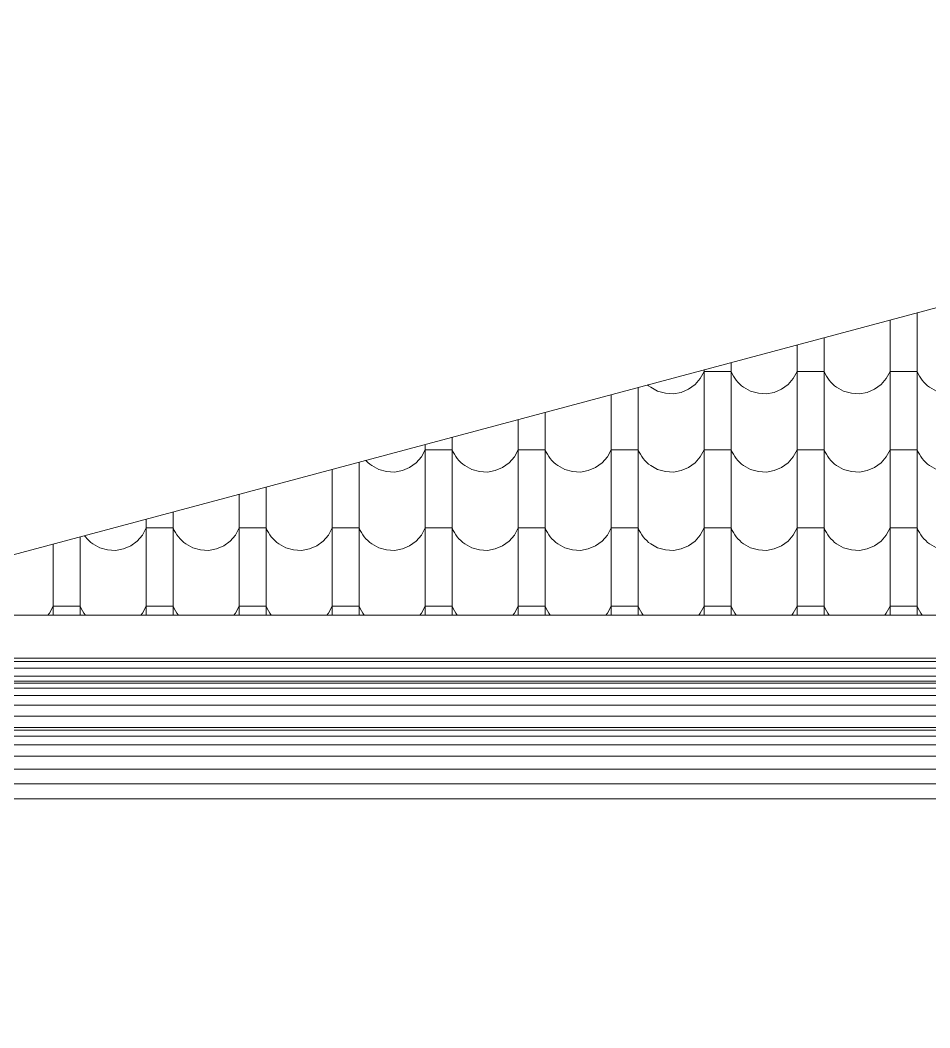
# Model space of a CAD drawing. Header units: millimetres. Extents: x 3554773 to 3850347, y -1853213 to -1653133.
# Drawn here: x 3575784 to 3582313, y -1696545 to -1689310 of the extents above; entities that cross this region are included whole.
import ezdxf

# ---------------------------------------------------------------- set-up
doc = ezdxf.new("R2010")
doc.units = ezdxf.units.MM
doc.header["$MEASUREMENT"] = 0
doc.set_wipeout_variables(frame=1)
doc.linetypes.add('Wipeout_Contour', pattern=[1000, 0, -1000])
doc.layers.add('Shell - Roof', color=7, linetype='Continuous')
doc.layers.add('Structural - Bearing', color=7, linetype='Continuous')
for name, color, linetype, lineweight, true_color in [('Shell - Roof_Pen_No__72', 7, 'Continuous', 20, 0xbf8080), ('Shell - Roof_Pen_No__92', 7, 'Continuous', 13, 0xbf8080), ('Structural - Bearing_Pen_No__87', 7, 'Continuous', 20, 0x6a6a6a)]:
    doc.layers.add(name, color=color, linetype=linetype, lineweight=lineweight, true_color=true_color)

# ---------------------------------------------------------------- blocks, each defined once
blk = doc.blocks.new('*X17', base_point=(2062354.7, -947561.6))
at = {"layer": 'Shell - Roof_Pen_No__72', "linetype": 'Continuous'}
for p, q in [((3673603.7, -1725078), (3673603.7, -1725127.6)), ((3673555.7, -1725090.9), (3673555.7, -1725127.6)), ((3673438.7, -1725122.2), (3673438.7, -1725127.6)), ((3673390.7, -1725135.1), (3673390.7, -1725266.6)), ((3673438.7, -1725128.1), (3673438.7, -1725266.6)), ((3673555.7, -1725128.1), (3673555.7, -1725266.6)), ((3673603.7, -1725128.1), (3673603.7, -1725266.6)), ((3673273.7, -1725166.4), (3673273.7, -1725266.6)), ((3673209.7, -1725205.4), (3673219, -1725194.7)), ((3673219, -1725194.7), (3673225.7, -1725182.2)), ((3673225.7, -1725179.3), (3673225.7, -1725266.6)), ((3673249.7, -1725182.2), (3673225.7, -1725182.2)), ((3673273.7, -1725182.2), (3673249.7, -1725182.2)), ((3673273.7, -1725182.2), (3673275.5, -1725186.4)), ((3673275.5, -1725186.4), (3673277.7, -1725190.4)), ((3673277.7, -1725190.4), (3673280.1, -1725194.3)), ((3673280.1, -1725194.3), (3673282.7, -1725197.9)), ((3673374.7, -1725205.4), (3673384, -1725194.7)), ((3673384, -1725194.7), (3673390.7, -1725182.2)), ((3673414.7, -1725182.2), (3673390.7, -1725182.2)), ((3673438.7, -1725182.2), (3673414.7, -1725182.2)), ((3673438.7, -1725182.2), (3673440.5, -1725186.4)), ((3673440.5, -1725186.4), (3673442.7, -1725190.4)), ((3673442.7, -1725190.4), (3673445.1, -1725194.3)), ((3673445.1, -1725194.3), (3673447.7, -1725197.9)), ((3673539.7, -1725205.4), (3673549, -1725194.7)), ((3673549, -1725194.7), (3673555.7, -1725182.2)), ((3673579.7, -1725182.2), (3673555.7, -1725182.2)), ((3673603.7, -1725182.2), (3673579.7, -1725182.2)), ((3673603.7, -1725182.2), (3673605.5, -1725186.4)), ((3673605.5, -1725186.4), (3673607.7, -1725190.4)), ((3673607.7, -1725190.4), (3673610.1, -1725194.3)), ((3673610.1, -1725194.3), (3673612.7, -1725197.9)), ((3673108.7, -1725210.7), (3673108.7, -1725266.6)), ((3673125.5, -1725206.1), (3673127.3, -1725207.7)), ((3673127.3, -1725207.7), (3673130.9, -1725210.4)), ((3673130.9, -1725210.4), (3673143.3, -1725217.3)), ((3673185.2, -1725219.4), (3673198.2, -1725213.8)), ((3673198.2, -1725213.8), (3673209.7, -1725205.4)), ((3673282.7, -1725197.9), (3673285.7, -1725201.4)), ((3673285.7, -1725201.4), (3673288.9, -1725204.7)), ((3673288.9, -1725204.7), (3673292.3, -1725207.7)), ((3673292.3, -1725207.7), (3673295.9, -1725210.4)), ((3673295.9, -1725210.4), (3673308.3, -1725217.3)), ((3673350.2, -1725219.4), (3673363.2, -1725213.8)), ((3673363.2, -1725213.8), (3673374.7, -1725205.4)), ((3673447.7, -1725197.9), (3673450.7, -1725201.4)), ((3673450.7, -1725201.4), (3673453.9, -1725204.7)), ((3673453.9, -1725204.7), (3673457.3, -1725207.7)), ((3673457.3, -1725207.7), (3673460.9, -1725210.4)), ((3673460.9, -1725210.4), (3673473.3, -1725217.3)), ((3673515.2, -1725219.4), (3673528.2, -1725213.8)), ((3673528.2, -1725213.8), (3673539.7, -1725205.4)), ((3673612.7, -1725197.9), (3673615.7, -1725201.4)), ((3673615.7, -1725201.4), (3673618.9, -1725204.7)), ((3673618.9, -1725204.7), (3673622.3, -1725207.7)), ((3673622.3, -1725207.7), (3673625.9, -1725210.4)), ((3673625.9, -1725210.4), (3673638.3, -1725217.3)), ((3673060.7, -1725223.5), (3673060.7, -1725266.6)), ((3673143.3, -1725217.3), (3673157, -1725221.1)), ((3673157, -1725221.1), (3673171.2, -1725221.9)), ((3673171.2, -1725221.9), (3673185.2, -1725219.4)), ((3673308.3, -1725217.3), (3673322, -1725221.1)), ((3673322, -1725221.1), (3673336.2, -1725221.9)), ((3673336.2, -1725221.9), (3673350.2, -1725219.4)), ((3673473.3, -1725217.3), (3673487, -1725221.1)), ((3673487, -1725221.1), (3673501.2, -1725221.9)), ((3673501.2, -1725221.9), (3673515.2, -1725219.4)), ((3672895.7, -1725267.7), (3672895.7, -1725405.6)), ((3672943.7, -1725254.9), (3672943.7, -1725266.6)), ((3672943.7, -1725267.1), (3672943.7, -1725405.6)), ((3673060.7, -1725267.1), (3673060.7, -1725405.6)), ((3673108.7, -1725267.1), (3673108.7, -1725405.6)), ((3673225.7, -1725267.1), (3673225.7, -1725405.6)), ((3673273.7, -1725267.1), (3673273.7, -1725405.6)), ((3673390.7, -1725267.1), (3673390.7, -1725405.6)), ((3673438.7, -1725267.1), (3673438.7, -1725405.6)), ((3673555.7, -1725267.1), (3673555.7, -1725405.6)), ((3673603.7, -1725267.1), (3673603.7, -1725405.6)), ((3672778.7, -1725299.1), (3672778.7, -1725405.6)), ((3672724, -1725333.7), (3672730.7, -1725321.2)), ((3672730.7, -1725312), (3672730.7, -1725405.6)), ((3672754.7, -1725321.2), (3672730.7, -1725321.2)), ((3672778.7, -1725321.2), (3672754.7, -1725321.2)), ((3672778.7, -1725321.2), (3672780.5, -1725325.4)), ((3672889, -1725333.7), (3672895.7, -1725321.2)), ((3672919.7, -1725321.2), (3672895.7, -1725321.2)), ((3672943.7, -1725321.2), (3672919.7, -1725321.2)), ((3672943.7, -1725321.2), (3672945.5, -1725325.4)), ((3673054, -1725333.7), (3673060.7, -1725321.2)), ((3673084.7, -1725321.2), (3673060.7, -1725321.2)), ((3673108.7, -1725321.2), (3673084.7, -1725321.2)), ((3673108.7, -1725321.2), (3673110.5, -1725325.4)), ((3673219, -1725333.7), (3673225.7, -1725321.2)), ((3673249.7, -1725321.2), (3673225.7, -1725321.2)), ((3673273.7, -1725321.2), (3673249.7, -1725321.2)), ((3673273.7, -1725321.2), (3673275.5, -1725325.4)), ((3673384, -1725333.7), (3673390.7, -1725321.2)), ((3673414.7, -1725321.2), (3673390.7, -1725321.2)), ((3673438.7, -1725321.2), (3673414.7, -1725321.2)), ((3673438.7, -1725321.2), (3673440.5, -1725325.4)), ((3673549, -1725333.7), (3673555.7, -1725321.2)), ((3673579.7, -1725321.2), (3673555.7, -1725321.2)), ((3673603.7, -1725321.2), (3673579.7, -1725321.2)), ((3673603.7, -1725321.2), (3673605.5, -1725325.4)), ((3672714.7, -1725344.4), (3672724, -1725333.7)), ((3672780.5, -1725325.4), (3672782.7, -1725329.4)), ((3672782.7, -1725329.4), (3672785.1, -1725333.3)), ((3672785.1, -1725333.3), (3672787.7, -1725336.9)), ((3672787.7, -1725336.9), (3672790.7, -1725340.4)), ((3672879.7, -1725344.4), (3672889, -1725333.7)), ((3672945.5, -1725325.4), (3672947.7, -1725329.4)), ((3672947.7, -1725329.4), (3672950.1, -1725333.3)), ((3672950.1, -1725333.3), (3672952.7, -1725336.9)), ((3672952.7, -1725336.9), (3672955.7, -1725340.4)), ((3673044.7, -1725344.4), (3673054, -1725333.7)), ((3673110.5, -1725325.4), (3673112.7, -1725329.4)), ((3673112.7, -1725329.4), (3673115.1, -1725333.3)), ((3673115.1, -1725333.3), (3673117.7, -1725336.9)), ((3673117.7, -1725336.9), (3673120.7, -1725340.4)), ((3673209.7, -1725344.4), (3673219, -1725333.7)), ((3673275.5, -1725325.4), (3673277.7, -1725329.4)), ((3673277.7, -1725329.4), (3673280.1, -1725333.3)), ((3673280.1, -1725333.3), (3673282.7, -1725336.9)), ((3673282.7, -1725336.9), (3673285.7, -1725340.4)), ((3673374.7, -1725344.4), (3673384, -1725333.7)), ((3673440.5, -1725325.4), (3673442.7, -1725329.4)), ((3673442.7, -1725329.4), (3673445.1, -1725333.3)), ((3673445.1, -1725333.3), (3673447.7, -1725336.9)), ((3673447.7, -1725336.9), (3673450.7, -1725340.4)), ((3673539.7, -1725344.4), (3673549, -1725333.7)), ((3673605.5, -1725325.4), (3673607.7, -1725329.4)), ((3673607.7, -1725329.4), (3673610.1, -1725333.3)), ((3673610.1, -1725333.3), (3673612.7, -1725336.9)), ((3673612.7, -1725336.9), (3673615.7, -1725340.4)), ((3672565.7, -1725356.2), (3672565.7, -1725405.6)), ((3672613.7, -1725343.3), (3672613.7, -1725405.6)), ((3672625.5, -1725340.1), (3672625.7, -1725340.4)), ((3672625.7, -1725340.4), (3672628.9, -1725343.7)), ((3672628.9, -1725343.7), (3672632.3, -1725346.7)), ((3672632.3, -1725346.7), (3672635.9, -1725349.4)), ((3672635.9, -1725349.4), (3672648.3, -1725356.3)), ((3672648.3, -1725356.3), (3672662, -1725360.1)), ((3672690.2, -1725358.4), (3672703.2, -1725352.8)), ((3672703.2, -1725352.8), (3672714.7, -1725344.4)), ((3672790.7, -1725340.4), (3672793.9, -1725343.7)), ((3672793.9, -1725343.7), (3672797.3, -1725346.7)), ((3672797.3, -1725346.7), (3672800.9, -1725349.4)), ((3672800.9, -1725349.4), (3672813.3, -1725356.3)), ((3672813.3, -1725356.3), (3672827, -1725360.1)), ((3672855.2, -1725358.4), (3672868.2, -1725352.8)), ((3672868.2, -1725352.8), (3672879.7, -1725344.4)), ((3672955.7, -1725340.4), (3672958.9, -1725343.7)), ((3672958.9, -1725343.7), (3672962.3, -1725346.7)), ((3672962.3, -1725346.7), (3672965.9, -1725349.4)), ((3672965.9, -1725349.4), (3672978.3, -1725356.3)), ((3672978.3, -1725356.3), (3672992, -1725360.1)), ((3673020.2, -1725358.4), (3673033.2, -1725352.8)), ((3673033.2, -1725352.8), (3673044.7, -1725344.4)), ((3673120.7, -1725340.4), (3673123.9, -1725343.7)), ((3673123.9, -1725343.7), (3673127.3, -1725346.7)), ((3673127.3, -1725346.7), (3673130.9, -1725349.4)), ((3673130.9, -1725349.4), (3673143.3, -1725356.3)), ((3673143.3, -1725356.3), (3673157, -1725360.1)), ((3673185.2, -1725358.4), (3673198.2, -1725352.8)), ((3673198.2, -1725352.8), (3673209.7, -1725344.4)), ((3673285.7, -1725340.4), (3673288.9, -1725343.7)), ((3673288.9, -1725343.7), (3673292.3, -1725346.7)), ((3673292.3, -1725346.7), (3673295.9, -1725349.4)), ((3673295.9, -1725349.4), (3673308.3, -1725356.3)), ((3673308.3, -1725356.3), (3673322, -1725360.1)), ((3673350.2, -1725358.4), (3673363.2, -1725352.8)), ((3673363.2, -1725352.8), (3673374.7, -1725344.4)), ((3673450.7, -1725340.4), (3673453.9, -1725343.7)), ((3673453.9, -1725343.7), (3673457.3, -1725346.7)), ((3673457.3, -1725346.7), (3673460.9, -1725349.4)), ((3673460.9, -1725349.4), (3673473.3, -1725356.3)), ((3673473.3, -1725356.3), (3673487, -1725360.1)), ((3673515.2, -1725358.4), (3673528.2, -1725352.8)), ((3673528.2, -1725352.8), (3673539.7, -1725344.4)), ((3673615.7, -1725340.4), (3673618.9, -1725343.7)), ((3673618.9, -1725343.7), (3673622.3, -1725346.7)), ((3673622.3, -1725346.7), (3673625.9, -1725349.4)), ((3673625.9, -1725349.4), (3673638.3, -1725356.3)), ((3672662, -1725360.1), (3672676.2, -1725360.9)), ((3672676.2, -1725360.9), (3672690.2, -1725358.4)), ((3672827, -1725360.1), (3672841.2, -1725360.9)), ((3672841.2, -1725360.9), (3672855.2, -1725358.4)), ((3672992, -1725360.1), (3673006.2, -1725360.9)), ((3673006.2, -1725360.9), (3673020.2, -1725358.4)), ((3673157, -1725360.1), (3673171.2, -1725360.9)), ((3673171.2, -1725360.9), (3673185.2, -1725358.4)), ((3673322, -1725360.1), (3673336.2, -1725360.9)), ((3673336.2, -1725360.9), (3673350.2, -1725358.4)), ((3673487, -1725360.1), (3673501.2, -1725360.9)), ((3673501.2, -1725360.9), (3673515.2, -1725358.4)), ((3672448.7, -1725387.5), (3672448.7, -1725405.6)), ((3672400.7, -1725400.4), (3672400.7, -1725405.6)), ((3672400.7, -1725406.1), (3672400.7, -1725544.6)), ((3672448.7, -1725406.1), (3672448.7, -1725544.6)), ((3672565.7, -1725406.1), (3672565.7, -1725544.6)), ((3672613.7, -1725406.1), (3672613.7, -1725544.6)), ((3672730.7, -1725406.1), (3672730.7, -1725544.6)), ((3672778.7, -1725406.1), (3672778.7, -1725544.6)), ((3672895.7, -1725406.1), (3672895.7, -1725544.6)), ((3672943.7, -1725406.1), (3672943.7, -1725544.6)), ((3673060.7, -1725406.1), (3673060.7, -1725544.6)), ((3673108.7, -1725406.1), (3673108.7, -1725544.6)), ((3673225.7, -1725406.1), (3673225.7, -1725544.6)), ((3673273.7, -1725406.1), (3673273.7, -1725544.6)), ((3673390.7, -1725406.1), (3673390.7, -1725544.6)), ((3673438.7, -1725406.1), (3673438.7, -1725544.6)), ((3673555.7, -1725406.1), (3673555.7, -1725544.6)), ((3673603.7, -1725406.1), (3673603.7, -1725544.6)), ((3672235.7, -1725444.6), (3672235.7, -1725544.6)), ((3672283.7, -1725431.7), (3672283.7, -1725544.6)), ((3672229, -1725472.7), (3672235.7, -1725460.2)), ((3672259.7, -1725460.2), (3672235.7, -1725460.2)), ((3672283.7, -1725460.2), (3672259.7, -1725460.2)), ((3672283.7, -1725460.2), (3672285.5, -1725464.4)), ((3672285.5, -1725464.4), (3672287.7, -1725468.4)), ((3672394, -1725472.7), (3672400.7, -1725460.2)), ((3672424.7, -1725460.2), (3672400.7, -1725460.2)), ((3672448.7, -1725460.2), (3672424.7, -1725460.2)), ((3672448.7, -1725460.2), (3672450.5, -1725464.4)), ((3672450.5, -1725464.4), (3672452.7, -1725468.4)), ((3672559, -1725472.7), (3672565.7, -1725460.2)), ((3672589.7, -1725460.2), (3672565.7, -1725460.2)), ((3672613.7, -1725460.2), (3672589.7, -1725460.2)), ((3672613.7, -1725460.2), (3672615.5, -1725464.4)), ((3672615.5, -1725464.4), (3672617.7, -1725468.4)), ((3672724, -1725472.7), (3672730.7, -1725460.2)), ((3672754.7, -1725460.2), (3672730.7, -1725460.2)), ((3672778.7, -1725460.2), (3672754.7, -1725460.2)), ((3672778.7, -1725460.2), (3672780.5, -1725464.4)), ((3672780.5, -1725464.4), (3672782.7, -1725468.4)), ((3672889, -1725472.7), (3672895.7, -1725460.2)), ((3672919.7, -1725460.2), (3672895.7, -1725460.2)), ((3672943.7, -1725460.2), (3672919.7, -1725460.2)), ((3672943.7, -1725460.2), (3672945.5, -1725464.4)), ((3672945.5, -1725464.4), (3672947.7, -1725468.4)), ((3673054, -1725472.7), (3673060.7, -1725460.2)), ((3673084.7, -1725460.2), (3673060.7, -1725460.2)), ((3673108.7, -1725460.2), (3673084.7, -1725460.2)), ((3673108.7, -1725460.2), (3673110.5, -1725464.4)), ((3673110.5, -1725464.4), (3673112.7, -1725468.4)), ((3673219, -1725472.7), (3673225.7, -1725460.2)), ((3673249.7, -1725460.2), (3673225.7, -1725460.2)), ((3673273.7, -1725460.2), (3673249.7, -1725460.2)), ((3673273.7, -1725460.2), (3673275.5, -1725464.4)), ((3673275.5, -1725464.4), (3673277.7, -1725468.4)), ((3673384, -1725472.7), (3673390.7, -1725460.2)), ((3673414.7, -1725460.2), (3673390.7, -1725460.2)), ((3673438.7, -1725460.2), (3673414.7, -1725460.2)), ((3673438.7, -1725460.2), (3673440.5, -1725464.4)), ((3673440.5, -1725464.4), (3673442.7, -1725468.4)), ((3673549, -1725472.7), (3673555.7, -1725460.2)), ((3673579.7, -1725460.2), (3673555.7, -1725460.2)), ((3673603.7, -1725460.2), (3673579.7, -1725460.2)), ((3673603.7, -1725460.2), (3673605.5, -1725464.4)), ((3673605.5, -1725464.4), (3673607.7, -1725468.4)), ((3672118.7, -1725475.9), (3672118.7, -1725544.6)), ((3672126.3, -1725473.9), (3672127.7, -1725475.9)), ((3672127.7, -1725475.9), (3672130.7, -1725479.4)), ((3672130.7, -1725479.4), (3672133.9, -1725482.7)), ((3672133.9, -1725482.7), (3672137.3, -1725485.7)), ((3672219.7, -1725483.4), (3672229, -1725472.7)), ((3672287.7, -1725468.4), (3672290.1, -1725472.3)), ((3672290.1, -1725472.3), (3672292.7, -1725475.9)), ((3672292.7, -1725475.9), (3672295.7, -1725479.4)), ((3672295.7, -1725479.4), (3672298.9, -1725482.7)), ((3672298.9, -1725482.7), (3672302.3, -1725485.7)), ((3672384.7, -1725483.4), (3672394, -1725472.7)), ((3672452.7, -1725468.4), (3672455.1, -1725472.3)), ((3672455.1, -1725472.3), (3672457.7, -1725475.9)), ((3672457.7, -1725475.9), (3672460.7, -1725479.4)), ((3672460.7, -1725479.4), (3672463.9, -1725482.7)), ((3672463.9, -1725482.7), (3672467.3, -1725485.7)), ((3672549.7, -1725483.4), (3672559, -1725472.7)), ((3672617.7, -1725468.4), (3672620.1, -1725472.3)), ((3672620.1, -1725472.3), (3672622.7, -1725475.9)), ((3672622.7, -1725475.9), (3672625.7, -1725479.4)), ((3672625.7, -1725479.4), (3672628.9, -1725482.7)), ((3672628.9, -1725482.7), (3672632.3, -1725485.7)), ((3672714.7, -1725483.4), (3672724, -1725472.7)), ((3672782.7, -1725468.4), (3672785.1, -1725472.3)), ((3672785.1, -1725472.3), (3672787.7, -1725475.9)), ((3672787.7, -1725475.9), (3672790.7, -1725479.4)), ((3672790.7, -1725479.4), (3672793.9, -1725482.7)), ((3672793.9, -1725482.7), (3672797.3, -1725485.7)), ((3672879.7, -1725483.4), (3672889, -1725472.7)), ((3672947.7, -1725468.4), (3672950.1, -1725472.3)), ((3672950.1, -1725472.3), (3672952.7, -1725475.9)), ((3672952.7, -1725475.9), (3672955.7, -1725479.4)), ((3672955.7, -1725479.4), (3672958.9, -1725482.7)), ((3672958.9, -1725482.7), (3672962.3, -1725485.7)), ((3673044.7, -1725483.4), (3673054, -1725472.7)), ((3673112.7, -1725468.4), (3673115.1, -1725472.3)), ((3673115.1, -1725472.3), (3673117.7, -1725475.9)), ((3673117.7, -1725475.9), (3673120.7, -1725479.4)), ((3673120.7, -1725479.4), (3673123.9, -1725482.7)), ((3673123.9, -1725482.7), (3673127.3, -1725485.7)), ((3673209.7, -1725483.4), (3673219, -1725472.7)), ((3673277.7, -1725468.4), (3673280.1, -1725472.3)), ((3673280.1, -1725472.3), (3673282.7, -1725475.9)), ((3673282.7, -1725475.9), (3673285.7, -1725479.4)), ((3673285.7, -1725479.4), (3673288.9, -1725482.7)), ((3673288.9, -1725482.7), (3673292.3, -1725485.7)), ((3673374.7, -1725483.4), (3673384, -1725472.7)), ((3673442.7, -1725468.4), (3673445.1, -1725472.3)), ((3673445.1, -1725472.3), (3673447.7, -1725475.9)), ((3673447.7, -1725475.9), (3673450.7, -1725479.4)), ((3673450.7, -1725479.4), (3673453.9, -1725482.7)), ((3673453.9, -1725482.7), (3673457.3, -1725485.7)), ((3673539.7, -1725483.4), (3673549, -1725472.7)), ((3673607.7, -1725468.4), (3673610.1, -1725472.3)), ((3673610.1, -1725472.3), (3673612.7, -1725475.9)), ((3673612.7, -1725475.9), (3673615.7, -1725479.4)), ((3673615.7, -1725479.4), (3673618.9, -1725482.7)), ((3673618.9, -1725482.7), (3673622.3, -1725485.7)), ((3672070.7, -1725488.8), (3672070.7, -1725544.6)), ((3672137.3, -1725485.7), (3672140.9, -1725488.4)), ((3672140.9, -1725488.4), (3672153.3, -1725495.3)), ((3672153.3, -1725495.3), (3672167, -1725499.1)), ((3672167, -1725499.1), (3672181.2, -1725499.9)), ((3672181.2, -1725499.9), (3672195.2, -1725497.4)), ((3672195.2, -1725497.4), (3672208.2, -1725491.8)), ((3672208.2, -1725491.8), (3672219.7, -1725483.4)), ((3672302.3, -1725485.7), (3672305.9, -1725488.4)), ((3672305.9, -1725488.4), (3672318.3, -1725495.3)), ((3672318.3, -1725495.3), (3672332, -1725499.1)), ((3672332, -1725499.1), (3672346.2, -1725499.9)), ((3672346.2, -1725499.9), (3672360.2, -1725497.4)), ((3672360.2, -1725497.4), (3672373.2, -1725491.8)), ((3672373.2, -1725491.8), (3672384.7, -1725483.4)), ((3672467.3, -1725485.7), (3672470.9, -1725488.4)), ((3672470.9, -1725488.4), (3672483.3, -1725495.3)), ((3672483.3, -1725495.3), (3672497, -1725499.1)), ((3672497, -1725499.1), (3672511.2, -1725499.9)), ((3672511.2, -1725499.9), (3672525.2, -1725497.4)), ((3672525.2, -1725497.4), (3672538.2, -1725491.8)), ((3672538.2, -1725491.8), (3672549.7, -1725483.4)), ((3672632.3, -1725485.7), (3672635.9, -1725488.4)), ((3672635.9, -1725488.4), (3672648.3, -1725495.3)), ((3672648.3, -1725495.3), (3672662, -1725499.1)), ((3672662, -1725499.1), (3672676.2, -1725499.9)), ((3672676.2, -1725499.9), (3672690.2, -1725497.4)), ((3672690.2, -1725497.4), (3672703.2, -1725491.8)), ((3672703.2, -1725491.8), (3672714.7, -1725483.4)), ((3672797.3, -1725485.7), (3672800.9, -1725488.4)), ((3672800.9, -1725488.4), (3672813.3, -1725495.3)), ((3672813.3, -1725495.3), (3672827, -1725499.1)), ((3672827, -1725499.1), (3672841.2, -1725499.9)), ((3672841.2, -1725499.9), (3672855.2, -1725497.4)), ((3672855.2, -1725497.4), (3672868.2, -1725491.8)), ((3672868.2, -1725491.8), (3672879.7, -1725483.4)), ((3672962.3, -1725485.7), (3672965.9, -1725488.4)), ((3672965.9, -1725488.4), (3672978.3, -1725495.3)), ((3672978.3, -1725495.3), (3672992, -1725499.1)), ((3672992, -1725499.1), (3673006.2, -1725499.9)), ((3673006.2, -1725499.9), (3673020.2, -1725497.4)), ((3673020.2, -1725497.4), (3673033.2, -1725491.8)), ((3673033.2, -1725491.8), (3673044.7, -1725483.4)), ((3673127.3, -1725485.7), (3673130.9, -1725488.4)), ((3673130.9, -1725488.4), (3673143.3, -1725495.3)), ((3673143.3, -1725495.3), (3673157, -1725499.1)), ((3673157, -1725499.1), (3673171.2, -1725499.9)), ((3673171.2, -1725499.9), (3673185.2, -1725497.4)), ((3673185.2, -1725497.4), (3673198.2, -1725491.8)), ((3673198.2, -1725491.8), (3673209.7, -1725483.4)), ((3673292.3, -1725485.7), (3673295.9, -1725488.4)), ((3673295.9, -1725488.4), (3673308.3, -1725495.3)), ((3673308.3, -1725495.3), (3673322, -1725499.1)), ((3673322, -1725499.1), (3673336.2, -1725499.9)), ((3673336.2, -1725499.9), (3673350.2, -1725497.4)), ((3673350.2, -1725497.4), (3673363.2, -1725491.8)), ((3673363.2, -1725491.8), (3673374.7, -1725483.4)), ((3673457.3, -1725485.7), (3673460.9, -1725488.4)), ((3673460.9, -1725488.4), (3673473.3, -1725495.3)), ((3673473.3, -1725495.3), (3673487, -1725499.1)), ((3673487, -1725499.1), (3673501.2, -1725499.9)), ((3673501.2, -1725499.9), (3673515.2, -1725497.4)), ((3673515.2, -1725497.4), (3673528.2, -1725491.8)), ((3673528.2, -1725491.8), (3673539.7, -1725483.4)), ((3673622.3, -1725485.7), (3673625.9, -1725488.4)), ((3673625.9, -1725488.4), (3673638.3, -1725495.3)), ((3672070.7, -1725545.1), (3672070.7, -1725614.9)), ((3672118.7, -1725545.1), (3672118.7, -1725614.9)), ((3672235.7, -1725545.1), (3672235.7, -1725614.9)), ((3672283.7, -1725545.1), (3672283.7, -1725614.9)), ((3672400.7, -1725545.1), (3672400.7, -1725614.9)), ((3672448.7, -1725545.1), (3672448.7, -1725614.9)), ((3672565.7, -1725545.1), (3672565.7, -1725614.9)), ((3672613.7, -1725545.1), (3672613.7, -1725614.9)), ((3672730.7, -1725545.1), (3672730.7, -1725614.9)), ((3672778.7, -1725545.1), (3672778.7, -1725614.9)), ((3672895.7, -1725545.1), (3672895.7, -1725614.9)), ((3672943.7, -1725545.1), (3672943.7, -1725614.9)), ((3673060.7, -1725545.1), (3673060.7, -1725614.9)), ((3673108.7, -1725545.1), (3673108.7, -1725614.9)), ((3673225.7, -1725545.1), (3673225.7, -1725614.9)), ((3673273.7, -1725545.1), (3673273.7, -1725614.9)), ((3673390.7, -1725545.1), (3673390.7, -1725614.9)), ((3673438.7, -1725545.1), (3673438.7, -1725614.9)), ((3673555.7, -1725545.1), (3673555.7, -1725614.9)), ((3673603.7, -1725545.1), (3673603.7, -1725614.9)), ((3672064, -1725611.7), (3672070.7, -1725599.2)), ((3672094.7, -1725599.2), (3672070.7, -1725599.2)), ((3672118.7, -1725599.2), (3672094.7, -1725599.2)), ((3672118.7, -1725599.2), (3672120.5, -1725603.4)), ((3672120.5, -1725603.4), (3672122.7, -1725607.4)), ((3672122.7, -1725607.4), (3672125.1, -1725611.3)), ((3672229, -1725611.7), (3672235.7, -1725599.2)), ((3672259.7, -1725599.2), (3672235.7, -1725599.2)), ((3672283.7, -1725599.2), (3672259.7, -1725599.2)), ((3672283.7, -1725599.2), (3672285.5, -1725603.4)), ((3672285.5, -1725603.4), (3672287.7, -1725607.4)), ((3672287.7, -1725607.4), (3672290.1, -1725611.3)), ((3672394, -1725611.7), (3672400.7, -1725599.2)), ((3672424.7, -1725599.2), (3672400.7, -1725599.2)), ((3672448.7, -1725599.2), (3672424.7, -1725599.2)), ((3672448.7, -1725599.2), (3672450.5, -1725603.4)), ((3672450.5, -1725603.4), (3672452.7, -1725607.4)), ((3672452.7, -1725607.4), (3672455.1, -1725611.3)), ((3672559, -1725611.7), (3672565.7, -1725599.2)), ((3672589.7, -1725599.2), (3672565.7, -1725599.2)), ((3672613.7, -1725599.2), (3672589.7, -1725599.2)), ((3672613.7, -1725599.2), (3672615.5, -1725603.4)), ((3672615.5, -1725603.4), (3672617.7, -1725607.4)), ((3672617.7, -1725607.4), (3672620.1, -1725611.3)), ((3672724, -1725611.7), (3672730.7, -1725599.2)), ((3672754.7, -1725599.2), (3672730.7, -1725599.2)), ((3672778.7, -1725599.2), (3672754.7, -1725599.2)), ((3672778.7, -1725599.2), (3672780.5, -1725603.4)), ((3672780.5, -1725603.4), (3672782.7, -1725607.4)), ((3672782.7, -1725607.4), (3672785.1, -1725611.3)), ((3672889, -1725611.7), (3672895.7, -1725599.2)), ((3672919.7, -1725599.2), (3672895.7, -1725599.2)), ((3672943.7, -1725599.2), (3672919.7, -1725599.2)), ((3672943.7, -1725599.2), (3672945.5, -1725603.4)), ((3672945.5, -1725603.4), (3672947.7, -1725607.4)), ((3672947.7, -1725607.4), (3672950.1, -1725611.3)), ((3673054, -1725611.7), (3673060.7, -1725599.2)), ((3673084.7, -1725599.2), (3673060.7, -1725599.2)), ((3673108.7, -1725599.2), (3673084.7, -1725599.2)), ((3673108.7, -1725599.2), (3673110.5, -1725603.4)), ((3673110.5, -1725603.4), (3673112.7, -1725607.4)), ((3673112.7, -1725607.4), (3673115.1, -1725611.3)), ((3673219, -1725611.7), (3673225.7, -1725599.2)), ((3673249.7, -1725599.2), (3673225.7, -1725599.2)), ((3673273.7, -1725599.2), (3673249.7, -1725599.2)), ((3673273.7, -1725599.2), (3673275.5, -1725603.4)), ((3673275.5, -1725603.4), (3673277.7, -1725607.4)), ((3673277.7, -1725607.4), (3673280.1, -1725611.3)), ((3673384, -1725611.7), (3673390.7, -1725599.2)), ((3673414.7, -1725599.2), (3673390.7, -1725599.2)), ((3673438.7, -1725599.2), (3673414.7, -1725599.2)), ((3673438.7, -1725599.2), (3673440.5, -1725603.4)), ((3673440.5, -1725603.4), (3673442.7, -1725607.4)), ((3673442.7, -1725607.4), (3673445.1, -1725611.3)), ((3673549, -1725611.7), (3673555.7, -1725599.2)), ((3673579.7, -1725599.2), (3673555.7, -1725599.2)), ((3673603.7, -1725599.2), (3673579.7, -1725599.2)), ((3673603.7, -1725599.2), (3673605.5, -1725603.4)), ((3673605.5, -1725603.4), (3673607.7, -1725607.4)), ((3673607.7, -1725607.4), (3673610.1, -1725611.3)), ((3672061.2, -1725614.9), (3672064, -1725611.7)), ((3672125.1, -1725611.3), (3672127.7, -1725614.9)), ((3672226.2, -1725614.9), (3672229, -1725611.7)), ((3672290.1, -1725611.3), (3672292.7, -1725614.9)), ((3672391.2, -1725614.9), (3672394, -1725611.7)), ((3672455.1, -1725611.3), (3672457.7, -1725614.9)), ((3672556.2, -1725614.9), (3672559, -1725611.7)), ((3672620.1, -1725611.3), (3672622.7, -1725614.9)), ((3672721.2, -1725614.9), (3672724, -1725611.7)), ((3672785.1, -1725611.3), (3672787.7, -1725614.9)), ((3672886.2, -1725614.9), (3672889, -1725611.7)), ((3672950.1, -1725611.3), (3672952.7, -1725614.9)), ((3673051.2, -1725614.9), (3673054, -1725611.7)), ((3673115.1, -1725611.3), (3673117.7, -1725614.9)), ((3673216.2, -1725614.9), (3673219, -1725611.7)), ((3673280.1, -1725611.3), (3673282.7, -1725614.9)), ((3673381.2, -1725614.9), (3673384, -1725611.7)), ((3673445.1, -1725611.3), (3673447.7, -1725614.9)), ((3673546.2, -1725614.9), (3673549, -1725611.7)), ((3673610.1, -1725611.3), (3673612.7, -1725614.9))]:
    blk.add_line(p, q, dxfattribs=at)
blk = doc.blocks.new('Fill_9', base_point=(2062354.7, -947561.6))
at = {"color": 254, "linetype": 'Wipeout_Contour', "lineweight": 0, "ltscale": 16243110.99359402}
blk.add_wipeout([(3675542.1, -1724558.6), (3671600.1, -1725614.9), (3676733.4, -1725614.9), (3680675.4, -1724558.6)], dxfattribs=at).dxf.layer = 'Shell - Roof'
at = {"layer": 'Shell - Roof_Pen_No__72', "linetype": 'Continuous'}
blk.add_blockref('*X17', (2062354.7, -947561.6), dxfattribs=at)

msp = doc.modelspace()

# ---------------------------------------------------------------- wipeouts: each hides what was drawn before it
at = {"color": 254, "linetype": 'Wipeout_Contour', "lineweight": 0, "ltscale": 16236540.83885354}
msp.add_wipeout([(3574927.1, -1694900.5), (3574927.1, -1696720.4), (3591239.2, -1696720.4), (3591239.2, -1694900.5)], dxfattribs=at).dxf.layer = 'Structural - Bearing'

# ---------------------------------------------------------------- next in the draw order: wipeouts: each hides what was drawn before it
at = {"color": 254, "linetype": 'Wipeout_Contour', "lineweight": 0, "ltscale": 16232215.59775014}
msp.add_wipeout([(3589282.5, -1694792.5), (3568117.3, -1694792.5), (3568125.4, -1694900.5), (3589290.6, -1694900.5)], dxfattribs=at).dxf.layer = 'Structural - Bearing'

# ---------------------------------------------------------------- next in the draw order: linework, layer by layer
at = {"layer": 'Structural - Bearing_Pen_No__87', "linetype": 'Continuous'}
msp.add_line((3589290.6, -1694900.5), (3568125.4, -1694900.5), dxfattribs=at)

# ---------------------------------------------------------------- next in the draw order: wipeouts: each hides what was drawn before it
at = {"color": 254, "linetype": 'Wipeout_Contour', "lineweight": 0, "ltscale": 16232153.46751436}
msp.add_wipeout([(3589251.4, -1694688.6), (3568086.2, -1694688.6), (3568117.3, -1694792.5), (3589282.5, -1694792.5)], dxfattribs=at).dxf.layer = 'Structural - Bearing'

# ---------------------------------------------------------------- next in the draw order: linework, layer by layer
at = {"layer": 'Structural - Bearing_Pen_No__87', "linetype": 'Continuous'}
msp.add_line((3589282.5, -1694792.5), (3568117.3, -1694792.5), dxfattribs=at)

# ---------------------------------------------------------------- next in the draw order: wipeouts: each hides what was drawn before it
at = {"color": 254, "linetype": 'Wipeout_Contour', "lineweight": 0, "ltscale": 16232073.87152328}
msp.add_wipeout([(3589198, -1694593.9), (3568032.8, -1694593.9), (3568086.2, -1694688.6), (3589251.4, -1694688.6)], dxfattribs=at).dxf.layer = 'Structural - Bearing'

# ---------------------------------------------------------------- next in the draw order: linework, layer by layer
at = {"layer": 'Structural - Bearing_Pen_No__87', "linetype": 'Continuous'}
msp.add_line((3589251.4, -1694688.6), (3568086.2, -1694688.6), dxfattribs=at)

# ---------------------------------------------------------------- next in the draw order: wipeouts: each hides what was drawn before it
at = {"color": 254, "linetype": 'Wipeout_Contour', "lineweight": 0, "ltscale": 16231980.48007258}
msp.add_wipeout([(3589125.2, -1694513), (3567960, -1694513), (3568032.8, -1694593.9), (3589198, -1694593.9)], dxfattribs=at).dxf.layer = 'Structural - Bearing'

# ---------------------------------------------------------------- next in the draw order: linework, layer by layer
at = {"layer": 'Structural - Bearing_Pen_No__87', "linetype": 'Continuous'}
msp.add_line((3589198, -1694593.9), (3568032.8, -1694593.9), dxfattribs=at)

# ---------------------------------------------------------------- next in the draw order: wipeouts: each hides what was drawn before it
at = {"color": 254, "linetype": 'Wipeout_Contour', "lineweight": 0, "ltscale": 16231878.06053145}
msp.add_wipeout([(3589036.6, -1694450.4), (3567871.4, -1694450.4), (3567960, -1694513), (3589125.2, -1694513)], dxfattribs=at).dxf.layer = 'Structural - Bearing'

# ---------------------------------------------------------------- next in the draw order: linework, layer by layer
at = {"layer": 'Structural - Bearing_Pen_No__87', "linetype": 'Continuous'}
msp.add_line((3589125.2, -1694513), (3567960, -1694513), dxfattribs=at)

# ---------------------------------------------------------------- next in the draw order: wipeouts: each hides what was drawn before it
at = {"color": 254, "linetype": 'Wipeout_Contour', "lineweight": 0, "ltscale": 16231771.4979948}
msp.add_wipeout([(3588936.3, -1694408.3), (3567771.1, -1694408.3), (3567871.4, -1694450.4), (3589036.6, -1694450.4)], dxfattribs=at).dxf.layer = 'Structural - Bearing'

# ---------------------------------------------------------------- next in the draw order: linework, layer by layer
at = {"layer": 'Structural - Bearing_Pen_No__87', "linetype": 'Continuous'}
msp.add_line((3589036.6, -1694450.4), (3567871.4, -1694450.4), dxfattribs=at)

# ---------------------------------------------------------------- next in the draw order: wipeouts: each hides what was drawn before it
at = {"color": 254, "linetype": 'Wipeout_Contour', "lineweight": 0, "ltscale": 16231665.97633291}
msp.add_wipeout([(3588829.6, -1694389.3), (3567664.4, -1694389.3), (3567771.1, -1694408.3), (3588936.3, -1694408.3)], dxfattribs=at).dxf.layer = 'Structural - Bearing'

# ---------------------------------------------------------------- next in the draw order: wipeouts: each hides what was drawn before it
at = {"color": 254, "linetype": 'Wipeout_Contour', "lineweight": 0, "ltscale": 16231596.20052928}
msp.add_wipeout([(3588828, -1694307.2), (3567662.8, -1694307.2), (3567664.4, -1694389.3), (3588829.6, -1694389.3)], dxfattribs=at).dxf.layer = 'Structural - Bearing'

# ---------------------------------------------------------------- next in the draw order: linework, layer by layer
at = {"layer": 'Structural - Bearing_Pen_No__87', "linetype": 'Continuous'}
for p, q in [((3588829.6, -1694389.3), (3567664.4, -1694389.3)), ((3588936.3, -1694408.3), (3567771.1, -1694408.3))]:
    msp.add_line(p, q, dxfattribs=at)

# ---------------------------------------------------------------- next in the draw order: wipeouts: each hides what was drawn before it
at = {"color": 254, "linetype": 'Wipeout_Contour', "lineweight": 0, "ltscale": 16231551.02846136}
msp.add_wipeout([(3588804.1, -1694228.7), (3567638.9, -1694228.7), (3567662.8, -1694307.2), (3588828, -1694307.2)], dxfattribs=at).dxf.layer = 'Structural - Bearing'

# ---------------------------------------------------------------- next in the draw order: linework, layer by layer
at = {"layer": 'Structural - Bearing_Pen_No__87', "linetype": 'Continuous'}
msp.add_line((3567662.8, -1694307.2), (3588828, -1694307.2), dxfattribs=at)

# ---------------------------------------------------------------- next in the draw order: wipeouts: each hides what was drawn before it
at = {"color": 254, "linetype": 'Wipeout_Contour', "lineweight": 0, "ltscale": 16231489.47633586}
msp.add_wipeout([(3588759.6, -1694160), (3567594.4, -1694160), (3567638.9, -1694228.7), (3588804.1, -1694228.7)], dxfattribs=at).dxf.layer = 'Structural - Bearing'

# ---------------------------------------------------------------- next in the draw order: linework, layer by layer
at = {"layer": 'Structural - Bearing_Pen_No__87', "linetype": 'Continuous'}
msp.add_line((3588804.1, -1694228.7), (3567638.9, -1694228.7), dxfattribs=at)

# ---------------------------------------------------------------- next in the draw order: wipeouts: each hides what was drawn before it
at = {"color": 254, "linetype": 'Wipeout_Contour', "lineweight": 0, "ltscale": 16231416.19373748}
msp.add_wipeout([(3588698.1, -1694105.8), (3567532.9, -1694105.8), (3567594.4, -1694160), (3588759.6, -1694160)], dxfattribs=at).dxf.layer = 'Structural - Bearing'

# ---------------------------------------------------------------- next in the draw order: linework, layer by layer
at = {"layer": 'Structural - Bearing_Pen_No__87', "linetype": 'Continuous'}
msp.add_line((3588759.6, -1694160), (3567594.4, -1694160), dxfattribs=at)

# ---------------------------------------------------------------- next in the draw order: wipeouts: each hides what was drawn before it
at = {"color": 254, "linetype": 'Wipeout_Contour', "lineweight": 0, "ltscale": 16231336.67181672}
msp.add_wipeout([(3588624.1, -1694070.2), (3567458.9, -1694070.2), (3567532.9, -1694105.8), (3588698.1, -1694105.8)], dxfattribs=at).dxf.layer = 'Structural - Bearing'

# ---------------------------------------------------------------- next in the draw order: wipeouts: each hides what was drawn before it
at = {"color": 254, "linetype": 'Wipeout_Contour', "lineweight": 0, "ltscale": 16231256.967282}
msp.add_wipeout([(3588543.2, -1694056.4), (3567378, -1694056.4), (3567458.9, -1694070.2), (3588624.1, -1694070.2)], dxfattribs=at).dxf.layer = 'Structural - Bearing'

# ---------------------------------------------------------------- next in the draw order: linework, layer by layer
at = {"layer": 'Structural - Bearing_Pen_No__87', "linetype": 'Continuous'}
msp.add_line((3567532.9, -1694105.8), (3588698.1, -1694105.8), dxfattribs=at)

# ---------------------------------------------------------------- next in the draw order: wipeouts: each hides what was drawn before it
at = {"color": 254, "linetype": 'Wipeout_Contour', "lineweight": 0, "ltscale": 16231210.38787261}
msp.add_wipeout([(3567378, -1694020.9), (3567378, -1694056.4), (3588543.2, -1694056.4), (3588543.2, -1694020.9)], dxfattribs=at).dxf.layer = 'Structural - Bearing'

# ---------------------------------------------------------------- next in the draw order: linework, layer by layer
at = {"layer": 'Structural - Bearing_Pen_No__87', "linetype": 'Continuous'}
msp.add_line((3588624.1, -1694070.2), (3567458.9, -1694070.2), dxfattribs=at)

# ---------------------------------------------------------------- next in the draw order: wipeouts: each hides what was drawn before it
at = {"color": 254, "linetype": 'Wipeout_Contour', "lineweight": 0, "ltscale": 16231181.88088738}
msp.add_wipeout([(3588523.8, -1693962.2), (3567358.6, -1693962.2), (3567378, -1694020.9), (3588543.2, -1694020.9)], dxfattribs=at).dxf.layer = 'Structural - Bearing'

# ---------------------------------------------------------------- next in the draw order: linework, layer by layer
at = {"layer": 'Structural - Bearing_Pen_No__87', "linetype": 'Continuous'}
for p, q in [((3567378, -1694020.9), (3588543.2, -1694020.9)), ((3567378, -1694056.4), (3588543.2, -1694056.4))]:
    msp.add_line(p, q, dxfattribs=at)

# ---------------------------------------------------------------- next in the draw order: wipeouts: each hides what was drawn before it
at = {"color": 254, "linetype": 'Wipeout_Contour', "lineweight": 0, "ltscale": 16231132.8804145}
msp.add_wipeout([(3588483, -1693916.1), (3567317.8, -1693916.1), (3567358.6, -1693962.2), (3588523.8, -1693962.2)], dxfattribs=at).dxf.layer = 'Structural - Bearing'

# ---------------------------------------------------------------- next in the draw order: linework, layer by layer
at = {"layer": 'Structural - Bearing_Pen_No__87', "linetype": 'Continuous'}
msp.add_line((3588523.8, -1693962.2), (3567358.6, -1693962.2), dxfattribs=at)

# ---------------------------------------------------------------- next in the draw order: wipeouts: each hides what was drawn before it
at = {"color": 254, "linetype": 'Wipeout_Contour', "lineweight": 0, "ltscale": 16231074.47832869}
msp.add_wipeout([(3567262, -1693890.2), (3567317.8, -1693916.1), (3588483, -1693916.1), (3588427.2, -1693890.2)], dxfattribs=at).dxf.layer = 'Structural - Bearing'

# ---------------------------------------------------------------- next in the draw order: wipeouts: each hides what was drawn before it
at = {"color": 254, "linetype": 'Wipeout_Contour', "lineweight": 0, "ltscale": 16230754.70200276}
msp.add_wipeout([(3567011.2, -1693581.6), (3567011.2, -1693890.2), (3588176.4, -1693890.2), (3588176.4, -1693581.6)], dxfattribs=at).dxf.layer = 'Structural - Bearing'

# ---------------------------------------------------------------- next in the draw order: linework, layer by layer
at = {"layer": 'Structural - Bearing_Pen_No__87', "linetype": 'Continuous'}
for p, q in [((3567011.2, -1693890.2), (3588176.4, -1693890.2)), ((3567317.8, -1693916.1), (3588483, -1693916.1))]:
    msp.add_line(p, q, dxfattribs=at)

# ---------------------------------------------------------------- next in the draw order: block references
at = {"layer": 'Shell - Roof_Pen_No__72', "linetype": 'Continuous', "xscale": 4.044305905627746, "yscale": 4.044305905627746, "zscale": 4.044305905627746}
msp.add_blockref('Fill_9', (-2934162, 1453103.7), dxfattribs=at)

# ---------------------------------------------------------------- next in the draw order: linework, layer by layer
at = {"layer": 'Shell - Roof_Pen_No__92', "linetype": 'Continuous'}
msp.add_line((3590061.2, -1689309.8), (3574118.6, -1693581.6), dxfattribs=at)
at = {"layer": 'Structural - Bearing_Pen_No__87', "linetype": 'Continuous'}
msp.add_line((3567011.2, -1693581.6), (3588176.4, -1693581.6), dxfattribs=at)

doc.saveas('drawing.dxf')
